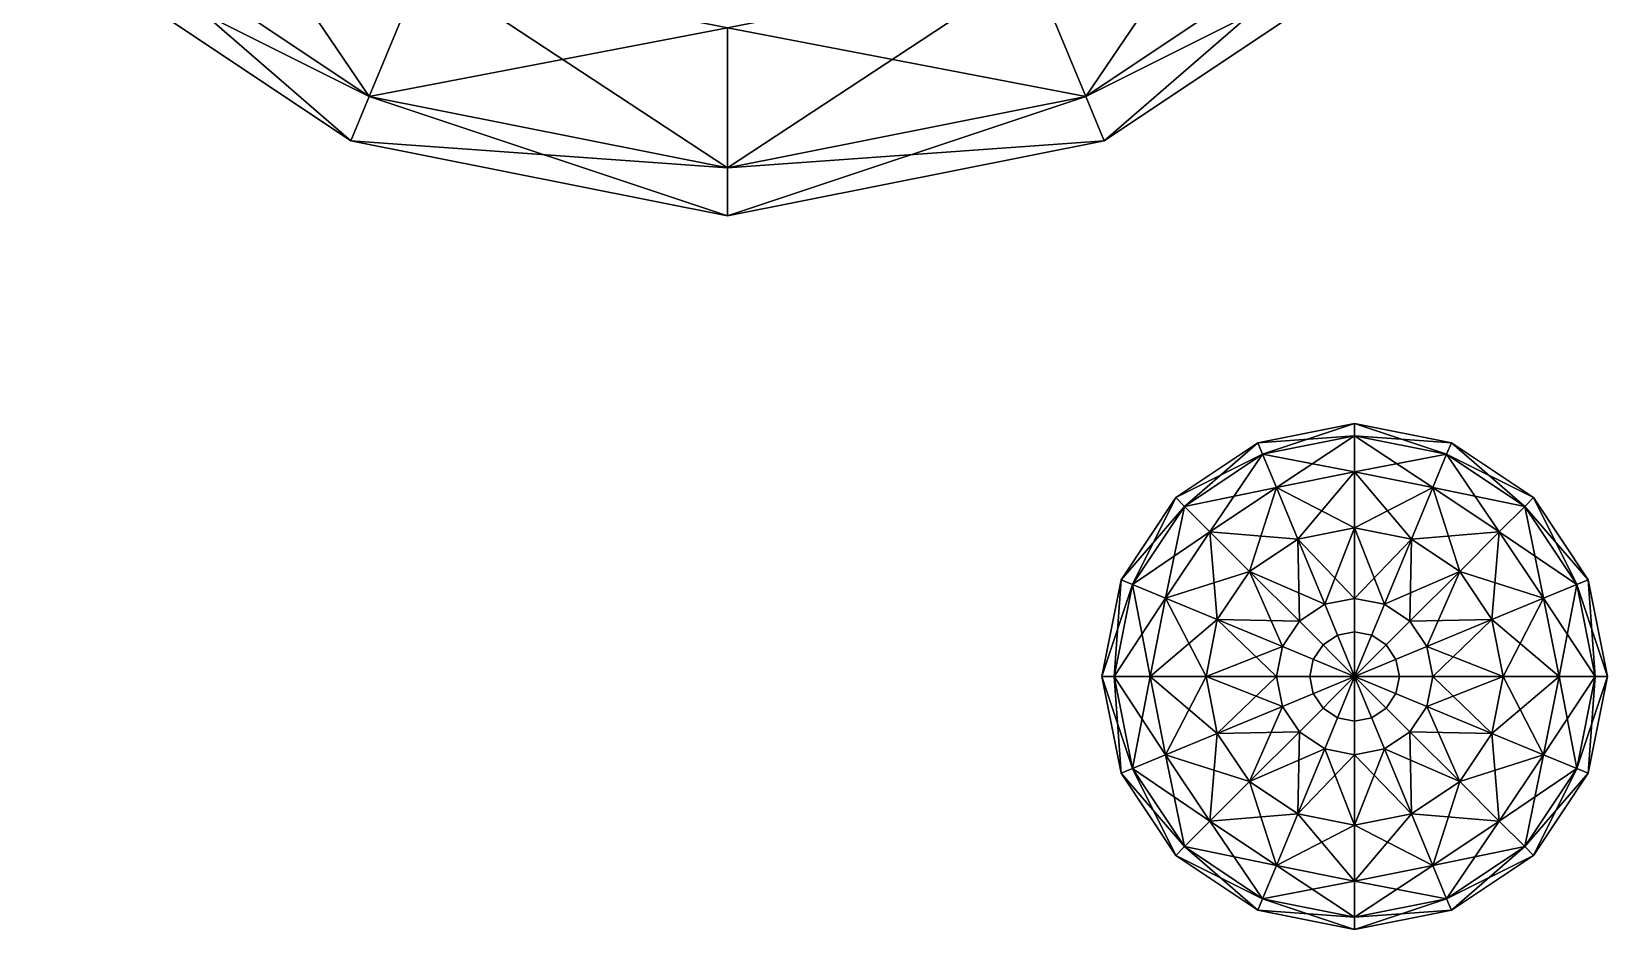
# Model space of a CAD drawing. Header units: metres. Extents: x -32.6 to 43.8, y -33.1 to 27.7.
# Drawn here: x 23.91 to 30.25, y -19.19 to -15.58 of the extents above; entities that cross this region are included whole.
import ezdxf

# ---------------------------------------------------------------- set-up
doc = ezdxf.new("R2010")
doc.units = ezdxf.units.M
doc.layers.add('KMENY', color=2, linetype='CONTINUOUS')
doc.layers.add('STROMY_OKOLI', color=3, linetype='CONTINUOUS')

msp = doc.modelspace()

# ---------------------------------------------------------------- linework, layer by layer
at = {"layer": 'KMENY'}
for points in [[(29.2355, -17.9901), (29.1667, -18.0038), (29.1667, -18.0038, 11.7066)], [(29.2355, -17.9901), (29.1667, -18.0038, 11.7066), (29.2355, -17.9901, 11.7066)], [(29.3044, -18.0038), (29.2355, -17.9901), (29.2355, -17.9901, 11.7066)], [(29.3044, -18.0038), (29.2355, -17.9901, 11.7066), (29.3044, -18.0038, 11.7066)], [(29.1083, -18.0428), (29.0692, -18.1012), (29.0692, -18.1012, 11.7066)], [(29.1083, -18.0428), (29.0692, -18.1012, 11.7066), (29.1083, -18.0428, 11.7066)], [(29.1667, -18.0038), (29.1083, -18.0428), (29.1083, -18.0428, 11.7066)], [(29.1667, -18.0038), (29.1083, -18.0428, 11.7066), (29.1667, -18.0038, 11.7066)], [(29.3628, -18.0428), (29.3044, -18.0038), (29.3044, -18.0038, 11.7066)], [(29.3628, -18.0428), (29.3044, -18.0038, 11.7066), (29.3628, -18.0428, 11.7066)], [(29.4018, -18.1012), (29.3628, -18.0428), (29.3628, -18.0428, 11.7066)], [(29.4018, -18.1012), (29.3628, -18.0428, 11.7066), (29.4018, -18.1012, 11.7066)], [(29.0692, -18.1012), (29.0555, -18.1701), (29.0555, -18.1701, 11.7066)], [(29.0692, -18.1012), (29.0555, -18.1701, 11.7066), (29.0692, -18.1012, 11.7066)], [(29.4155, -18.1701), (29.4018, -18.1012), (29.4018, -18.1012, 11.7066)], [(29.4155, -18.1701), (29.4018, -18.1012, 11.7066), (29.4155, -18.1701, 11.7066)], [(29.0555, -18.1701), (29.0692, -18.239), (29.0692, -18.239, 11.7066)], [(29.0555, -18.1701), (29.0692, -18.239, 11.7066), (29.0555, -18.1701, 11.7066)], [(29.4018, -18.239), (29.4155, -18.1701), (29.4155, -18.1701, 11.7066)], [(29.4018, -18.239), (29.4155, -18.1701, 11.7066), (29.4018, -18.239, 11.7066)], [(29.0692, -18.239), (29.1083, -18.2974), (29.1083, -18.2974, 11.7066)], [(29.0692, -18.239), (29.1083, -18.2974, 11.7066), (29.0692, -18.239, 11.7066)], [(29.3628, -18.2974), (29.4018, -18.239), (29.4018, -18.239, 11.7066)], [(29.3628, -18.2974), (29.4018, -18.239, 11.7066), (29.3628, -18.2974, 11.7066)], [(29.1083, -18.2974), (29.1667, -18.3364), (29.1667, -18.3364, 11.7066)], [(29.1083, -18.2974), (29.1667, -18.3364, 11.7066), (29.1083, -18.2974, 11.7066)], [(29.3044, -18.3364), (29.3628, -18.2974), (29.3628, -18.2974, 11.7066)], [(29.3044, -18.3364), (29.3628, -18.2974, 11.7066), (29.3044, -18.3364, 11.7066)], [(29.1667, -18.3364), (29.2355, -18.3501), (29.2355, -18.3501, 11.7066)], [(29.1667, -18.3364), (29.2355, -18.3501, 11.7066), (29.1667, -18.3364, 11.7066)], [(29.2355, -18.3501), (29.3044, -18.3364), (29.3044, -18.3364, 11.7066)], [(29.2355, -18.3501), (29.3044, -18.3364, 11.7066), (29.2355, -18.3501, 11.7066)]]:
    msp.add_3dface(points, dxfattribs=at)
at = {"layer": 'STROMY_OKOLI'}
for points in [[(24.4481, -14.6237, 9.7909), (25.2721, -15.8376, 8.6871), (24.0504, -15.0214, 8.6871)], [(24.4481, -14.6237, 9.7909), (25.4873, -15.3181, 9.7909), (25.2721, -15.8376, 8.6871)], [(28.1541, -15.8376, 6.2401), (28.9781, -14.6237, 5.1363), (27.9389, -15.3181, 5.1363)], [(28.1541, -15.8376, 6.2401), (29.3758, -15.0214, 6.2401), (28.9781, -14.6237, 5.1363)], [(24.0504, -15.0214, 8.6871), (25.1979, -16.0167, 7.4636), (23.9134, -15.1584, 7.4636)], [(23.9134, -15.1584, 7.4636), (25.2721, -15.8376, 6.2401), (24.0504, -15.0214, 6.2401)], [(24.0504, -15.0214, 8.6871), (25.2721, -15.8376, 8.6871), (25.1979, -16.0167, 7.4636)], [(24.0504, -15.0214, 6.2401), (25.2721, -15.8376, 6.2401), (25.4873, -15.3181, 5.1363)], [(27.9389, -15.3181, 9.7909), (29.3758, -15.0214, 8.6871), (28.1541, -15.8376, 8.6871)], [(28.1541, -15.8376, 8.6871), (29.3758, -15.0214, 8.6871), (29.5128, -15.1584, 7.4636)], [(28.2283, -16.0167, 7.4636), (29.3758, -15.0214, 6.2401), (28.1541, -15.8376, 6.2401)], [(28.2283, -16.0167, 7.4636), (29.5128, -15.1584, 7.4636), (29.3758, -15.0214, 6.2401)], [(23.9134, -15.1584, 7.4636), (25.1979, -16.0167, 7.4636), (25.2721, -15.8376, 6.2401)], [(28.1541, -15.8376, 8.6871), (29.5128, -15.1584, 7.4636), (28.2283, -16.0167, 7.4636)], [(25.4873, -15.3181, 9.7909), (26.7131, -16.1243, 8.6871), (25.2721, -15.8376, 8.6871)], [(25.2721, -15.8376, 6.2401), (26.7131, -15.5619, 5.1363), (25.4873, -15.3181, 5.1363)], [(25.4873, -15.3181, 9.7909), (26.7131, -15.5619, 9.7909), (26.7131, -16.1243, 8.6871)], [(26.7131, -15.5619, 9.7909), (27.9389, -15.3181, 9.7909), (28.1541, -15.8376, 8.6871)], [(26.7131, -16.1243, 6.2401), (28.1541, -15.8376, 6.2401), (27.9389, -15.3181, 5.1363)], [(26.7131, -16.1243, 6.2401), (27.9389, -15.3181, 5.1363), (26.7131, -15.5619, 5.1363)], [(25.2721, -15.8376, 6.2401), (26.7131, -16.1243, 6.2401), (26.7131, -15.5619, 5.1363)], [(26.7131, -15.5619, 9.7909), (28.1541, -15.8376, 8.6871), (26.7131, -16.1243, 8.6871)], [(25.2721, -15.8376, 8.6871), (26.7131, -16.3181, 7.4636), (25.1979, -16.0167, 7.4636)], [(25.1979, -16.0167, 7.4636), (26.7131, -16.1243, 6.2401), (25.2721, -15.8376, 6.2401)], [(25.2721, -15.8376, 8.6871), (26.7131, -16.1243, 8.6871), (26.7131, -16.3181, 7.4636)], [(26.7131, -16.1243, 8.6871), (28.1541, -15.8376, 8.6871), (28.2283, -16.0167, 7.4636)], [(26.7131, -16.3181, 7.4636), (28.2283, -16.0167, 7.4636), (28.1541, -15.8376, 6.2401)], [(26.7131, -16.3181, 7.4636), (28.1541, -15.8376, 6.2401), (26.7131, -16.1243, 6.2401)], [(25.1979, -16.0167, 7.4636), (26.7131, -16.3181, 7.4636), (26.7131, -16.1243, 6.2401)], [(26.7131, -16.1243, 8.6871), (28.2283, -16.0167, 7.4636), (26.7131, -16.3181, 7.4636)], [(29.2355, -17.2028, 12.6312), (28.8463, -17.2304, 12.3169), (29.2355, -17.153, 12.3169)], [(29.2355, -17.153, 12.3169), (28.8463, -17.2304, 12.3169), (28.8654, -17.2764, 12.0026)], [(29.2355, -17.153, 12.3169), (28.8654, -17.2764, 12.0026), (29.2355, -17.2028, 12.0026)], [(29.6057, -17.2764, 12.6312), (29.2355, -17.2028, 12.6312), (29.2355, -17.153, 12.3169)], [(29.6057, -17.2764, 12.6312), (29.2355, -17.153, 12.3169), (29.6248, -17.2304, 12.3169)], [(29.6248, -17.2304, 12.3169), (29.2355, -17.153, 12.3169), (29.2355, -17.2028, 12.0026)], [(28.8654, -17.2764, 12.6312), (28.5163, -17.4509, 12.3169), (28.8463, -17.2304, 12.3169)], [(28.8463, -17.2304, 12.3169), (28.5163, -17.4509, 12.3169), (28.5515, -17.4861, 12.0026)], [(28.8463, -17.2304, 12.3169), (28.5515, -17.4861, 12.0026), (28.8654, -17.2764, 12.0026)], [(29.2355, -17.2028, 12.6312), (28.8654, -17.2764, 12.6312), (28.8463, -17.2304, 12.3169)], [(29.2355, -17.3472, 12.9147), (28.8654, -17.2764, 12.6312), (29.2355, -17.2028, 12.6312)], [(29.2355, -17.2028, 12.0026), (28.8654, -17.2764, 12.0026), (28.9206, -17.4099, 11.7191)], [(29.2355, -17.2028, 12.0026), (28.9206, -17.4099, 11.7191), (29.2355, -17.3472, 11.7191)], [(29.5504, -17.4099, 12.9147), (29.2355, -17.3472, 12.9147), (29.2355, -17.2028, 12.6312)], [(29.5504, -17.4099, 12.9147), (29.2355, -17.2028, 12.6312), (29.6057, -17.2764, 12.6312)], [(29.6248, -17.2304, 12.3169), (29.2355, -17.2028, 12.0026), (29.6057, -17.2764, 12.0026)], [(29.6057, -17.2764, 12.0026), (29.2355, -17.2028, 12.0026), (29.2355, -17.3472, 11.7191)], [(29.9195, -17.4861, 12.6312), (29.6057, -17.2764, 12.6312), (29.6248, -17.2304, 12.3169)], [(29.9547, -17.4509, 12.3169), (29.6248, -17.2304, 12.3169), (29.6057, -17.2764, 12.0026)], [(29.9195, -17.4861, 12.6312), (29.6248, -17.2304, 12.3169), (29.9547, -17.4509, 12.3169)], [(28.8654, -17.2764, 12.6312), (28.5515, -17.4861, 12.6312), (28.5163, -17.4509, 12.3169)], [(28.9206, -17.4099, 12.9147), (28.5515, -17.4861, 12.6312), (28.8654, -17.2764, 12.6312)], [(28.8654, -17.2764, 12.0026), (28.5515, -17.4861, 12.0026), (28.6537, -17.5882, 11.7191)], [(28.8654, -17.2764, 12.0026), (28.6537, -17.5882, 11.7191), (28.9206, -17.4099, 11.7191)], [(29.2355, -17.3472, 12.9147), (28.9206, -17.4099, 12.9147), (28.8654, -17.2764, 12.6312)], [(29.6057, -17.2764, 12.0026), (29.2355, -17.3472, 11.7191), (29.5504, -17.4099, 11.7191)], [(29.8174, -17.5882, 12.9147), (29.5504, -17.4099, 12.9147), (29.6057, -17.2764, 12.6312)], [(29.9195, -17.4861, 12.0026), (29.6057, -17.2764, 12.0026), (29.5504, -17.4099, 11.7191)], [(29.8174, -17.5882, 12.9147), (29.6057, -17.2764, 12.6312), (29.9195, -17.4861, 12.6312)], [(29.9547, -17.4509, 12.3169), (29.6057, -17.2764, 12.0026), (29.9195, -17.4861, 12.0026)], [(29.2355, -17.5722, 13.1397), (28.9206, -17.4099, 12.9147), (29.2355, -17.3472, 12.9147)], [(29.2355, -17.3472, 11.7191), (28.9206, -17.4099, 11.7191), (29.0068, -17.6177, 11.494)], [(29.2355, -17.3472, 11.7191), (29.0068, -17.6177, 11.494), (29.2355, -17.5722, 11.494)], [(29.4643, -17.6177, 13.1397), (29.2355, -17.5722, 13.1397), (29.2355, -17.3472, 12.9147)], [(29.4643, -17.6177, 13.1397), (29.2355, -17.3472, 12.9147), (29.5504, -17.4099, 12.9147)], [(29.5504, -17.4099, 11.7191), (29.2355, -17.3472, 11.7191), (29.2355, -17.5722, 11.494)], [(28.9206, -17.4099, 12.9147), (28.6537, -17.5882, 12.9147), (28.5515, -17.4861, 12.6312)], [(29.0068, -17.6177, 13.1397), (28.6537, -17.5882, 12.9147), (28.9206, -17.4099, 12.9147)], [(28.9206, -17.4099, 11.7191), (28.6537, -17.5882, 11.7191), (28.8128, -17.7473, 11.494)], [(28.9206, -17.4099, 11.7191), (28.8128, -17.7473, 11.494), (29.0068, -17.6177, 11.494)], [(29.2355, -17.5722, 13.1397), (29.0068, -17.6177, 13.1397), (28.9206, -17.4099, 12.9147)], [(29.5504, -17.4099, 11.7191), (29.2355, -17.5722, 11.494), (29.4643, -17.6177, 11.494)], [(29.6583, -17.7473, 13.1397), (29.4643, -17.6177, 13.1397), (29.5504, -17.4099, 12.9147)], [(29.8174, -17.5882, 11.7191), (29.5504, -17.4099, 11.7191), (29.4643, -17.6177, 11.494)], [(29.6583, -17.7473, 13.1397), (29.5504, -17.4099, 12.9147), (29.8174, -17.5882, 12.9147)], [(29.9195, -17.4861, 12.0026), (29.5504, -17.4099, 11.7191), (29.8174, -17.5882, 11.7191)], [(28.5515, -17.4861, 12.6312), (28.2959, -17.7808, 12.3169), (28.5163, -17.4509, 12.3169)], [(28.5163, -17.4509, 12.3169), (28.2959, -17.7808, 12.3169), (28.3418, -17.7999, 12.0026)], [(28.5515, -17.4861, 12.6312), (28.3418, -17.7999, 12.6312), (28.2959, -17.7808, 12.3169)], [(28.5163, -17.4509, 12.3169), (28.3418, -17.7999, 12.0026), (28.5515, -17.4861, 12.0026)], [(28.6537, -17.5882, 12.9147), (28.3418, -17.7999, 12.6312), (28.5515, -17.4861, 12.6312)], [(28.5515, -17.4861, 12.0026), (28.3418, -17.7999, 12.0026), (28.4753, -17.8552, 11.7191)], [(28.5515, -17.4861, 12.0026), (28.4753, -17.8552, 11.7191), (28.6537, -17.5882, 11.7191)], [(29.9958, -17.8552, 12.9147), (29.8174, -17.5882, 12.9147), (29.9195, -17.4861, 12.6312)], [(30.1292, -17.7999, 12.0026), (29.9195, -17.4861, 12.0026), (29.8174, -17.5882, 11.7191)], [(30.1292, -17.7999, 12.6312), (29.9195, -17.4861, 12.6312), (29.9547, -17.4509, 12.3169)], [(30.1752, -17.7808, 12.3169), (29.9547, -17.4509, 12.3169), (29.9195, -17.4861, 12.0026)], [(29.9958, -17.8552, 12.9147), (29.9195, -17.4861, 12.6312), (30.1292, -17.7999, 12.6312)], [(30.1752, -17.7808, 12.3169), (29.9195, -17.4861, 12.0026), (30.1292, -17.7999, 12.0026)], [(30.1292, -17.7999, 12.6312), (29.9547, -17.4509, 12.3169), (30.1752, -17.7808, 12.3169)], [(28.6537, -17.5882, 12.9147), (28.4753, -17.8552, 12.9147), (28.3418, -17.7999, 12.6312)], [(28.8128, -17.7473, 13.1397), (28.4753, -17.8552, 12.9147), (28.6537, -17.5882, 12.9147)], [(28.6537, -17.5882, 11.7191), (28.4753, -17.8552, 11.7191), (28.6832, -17.9413, 11.494)], [(29.0068, -17.6177, 13.1397), (28.8128, -17.7473, 13.1397), (28.6537, -17.5882, 12.9147)], [(28.6537, -17.5882, 11.7191), (28.6832, -17.9413, 11.494), (28.8128, -17.7473, 11.494)], [(29.1153, -17.8797, 13.2842), (28.8128, -17.7473, 13.1397), (29.0068, -17.6177, 13.1397)], [(29.0068, -17.6177, 11.494), (28.8128, -17.7473, 11.494), (29.0133, -17.9478, 11.3496)], [(29.2355, -17.8558, 13.2842), (29.0068, -17.6177, 13.1397), (29.2355, -17.5722, 13.1397)], [(29.2355, -17.5722, 11.494), (29.0068, -17.6177, 11.494), (29.1153, -17.8797, 11.3496)], [(29.2355, -17.8558, 13.2842), (29.1153, -17.8797, 13.2842), (29.0068, -17.6177, 13.1397)], [(29.0068, -17.6177, 11.494), (29.0133, -17.9478, 11.3496), (29.1153, -17.8797, 11.3496)], [(29.2355, -17.5722, 11.494), (29.1153, -17.8797, 11.3496), (29.2355, -17.8558, 11.3496)], [(29.3558, -17.8797, 13.2842), (29.2355, -17.8558, 13.2842), (29.2355, -17.5722, 13.1397)], [(29.3558, -17.8797, 13.2842), (29.2355, -17.5722, 13.1397), (29.4643, -17.6177, 13.1397)], [(29.4643, -17.6177, 11.494), (29.2355, -17.5722, 11.494), (29.2355, -17.8558, 11.3496)], [(29.4643, -17.6177, 11.494), (29.2355, -17.8558, 11.3496), (29.3558, -17.8797, 11.3496)], [(29.4578, -17.9478, 13.2842), (29.3558, -17.8797, 13.2842), (29.4643, -17.6177, 13.1397)], [(29.6583, -17.7473, 11.494), (29.4643, -17.6177, 11.494), (29.3558, -17.8797, 11.3496)], [(29.4578, -17.9478, 13.2842), (29.4643, -17.6177, 13.1397), (29.6583, -17.7473, 13.1397)], [(29.8174, -17.5882, 11.7191), (29.4643, -17.6177, 11.494), (29.6583, -17.7473, 11.494)], [(29.7879, -17.9413, 13.1397), (29.6583, -17.7473, 13.1397), (29.8174, -17.5882, 12.9147)], [(29.9958, -17.8552, 11.7191), (29.8174, -17.5882, 11.7191), (29.6583, -17.7473, 11.494)], [(29.7879, -17.9413, 13.1397), (29.8174, -17.5882, 12.9147), (29.9958, -17.8552, 12.9147)], [(30.1292, -17.7999, 12.0026), (29.8174, -17.5882, 11.7191), (29.9958, -17.8552, 11.7191)], [(28.8128, -17.7473, 13.1397), (28.6832, -17.9413, 13.1397), (28.4753, -17.8552, 12.9147)], [(29.0133, -17.9478, 13.2842), (28.6832, -17.9413, 13.1397), (28.8128, -17.7473, 13.1397)], [(28.8128, -17.7473, 11.494), (28.6832, -17.9413, 11.494), (28.9452, -18.0498, 11.3496)], [(29.1153, -17.8797, 13.2842), (29.0133, -17.9478, 13.2842), (28.8128, -17.7473, 13.1397)], [(28.8128, -17.7473, 11.494), (28.9452, -18.0498, 11.3496), (29.0133, -17.9478, 11.3496)], [(29.6583, -17.7473, 11.494), (29.3558, -17.8797, 11.3496), (29.4578, -17.9478, 11.3496)], [(29.5259, -18.0498, 13.2842), (29.4578, -17.9478, 13.2842), (29.6583, -17.7473, 13.1397)], [(29.7879, -17.9413, 11.494), (29.6583, -17.7473, 11.494), (29.4578, -17.9478, 11.3496)], [(29.5259, -18.0498, 13.2842), (29.6583, -17.7473, 13.1397), (29.7879, -17.9413, 13.1397)], [(29.9958, -17.8552, 11.7191), (29.6583, -17.7473, 11.494), (29.7879, -17.9413, 11.494)], [(28.3418, -17.7999, 12.6312), (28.2184, -18.1701, 12.3169), (28.2959, -17.7808, 12.3169)], [(28.2959, -17.7808, 12.3169), (28.2184, -18.1701, 12.3169), (28.2682, -18.1701, 12.0026)], [(28.3418, -17.7999, 12.6312), (28.2682, -18.1701, 12.6312), (28.2184, -18.1701, 12.3169)], [(28.2959, -17.7808, 12.3169), (28.2682, -18.1701, 12.0026), (28.3418, -17.7999, 12.0026)], [(28.4753, -17.8552, 12.9147), (28.2682, -18.1701, 12.6312), (28.3418, -17.7999, 12.6312)], [(28.3418, -17.7999, 12.0026), (28.2682, -18.1701, 12.0026), (28.4127, -18.1701, 11.7191)], [(28.3418, -17.7999, 12.0026), (28.4127, -18.1701, 11.7191), (28.4753, -17.8552, 11.7191)], [(30.0584, -18.1701, 12.9147), (29.9958, -17.8552, 12.9147), (30.1292, -17.7999, 12.6312)], [(30.2029, -18.1701, 12.0026), (30.1292, -17.7999, 12.0026), (29.9958, -17.8552, 11.7191)], [(30.0584, -18.1701, 12.9147), (30.1292, -17.7999, 12.6312), (30.2029, -18.1701, 12.6312)], [(30.2029, -18.1701, 12.6312), (30.1292, -17.7999, 12.6312), (30.1752, -17.7808, 12.3169)], [(30.2526, -18.1701, 12.3169), (30.1752, -17.7808, 12.3169), (30.1292, -17.7999, 12.0026)], [(30.2526, -18.1701, 12.3169), (30.1292, -17.7999, 12.0026), (30.2029, -18.1701, 12.0026)], [(30.2029, -18.1701, 12.6312), (30.1752, -17.7808, 12.3169), (30.2526, -18.1701, 12.3169)], [(28.4753, -17.8552, 12.9147), (28.4127, -18.1701, 12.9147), (28.2682, -18.1701, 12.6312)], [(28.6832, -17.9413, 13.1397), (28.4127, -18.1701, 12.9147), (28.4753, -17.8552, 12.9147)], [(28.4753, -17.8552, 11.7191), (28.4127, -18.1701, 11.7191), (28.6377, -18.1701, 11.494)], [(28.4753, -17.8552, 11.7191), (28.6377, -18.1701, 11.494), (28.6832, -17.9413, 11.494)], [(29.2355, -18.1701, 13.334), (29.1153, -17.8797, 13.2842), (29.2355, -17.8558, 13.2842)], [(29.2355, -17.8558, 11.3496), (29.1153, -17.8797, 11.3496), (29.2355, -18.1701, 11.2998)], [(29.2355, -18.1701, 13.334), (29.2355, -17.8558, 13.2842), (29.3558, -17.8797, 13.2842)], [(29.3558, -17.8797, 11.3496), (29.2355, -17.8558, 11.3496), (29.2355, -18.1701, 11.2998)], [(29.8334, -18.1701, 13.1397), (29.7879, -17.9413, 13.1397), (29.9958, -17.8552, 12.9147)], [(30.0584, -18.1701, 11.7191), (29.9958, -17.8552, 11.7191), (29.7879, -17.9413, 11.494)], [(29.8334, -18.1701, 13.1397), (29.9958, -17.8552, 12.9147), (30.0584, -18.1701, 12.9147)], [(30.2029, -18.1701, 12.0026), (29.9958, -17.8552, 11.7191), (30.0584, -18.1701, 11.7191)], [(29.2355, -18.1701, 13.334), (29.0133, -17.9478, 13.2842), (29.1153, -17.8797, 13.2842)], [(29.1153, -17.8797, 11.3496), (29.0133, -17.9478, 11.3496), (29.2355, -18.1701, 11.2998)], [(29.2355, -18.1701, 13.334), (29.3558, -17.8797, 13.2842), (29.4578, -17.9478, 13.2842)], [(29.4578, -17.9478, 11.3496), (29.3558, -17.8797, 11.3496), (29.2355, -18.1701, 11.2998)], [(28.6832, -17.9413, 13.1397), (28.6377, -18.1701, 13.1397), (28.4127, -18.1701, 12.9147)], [(28.9452, -18.0498, 13.2842), (28.6377, -18.1701, 13.1397), (28.6832, -17.9413, 13.1397)], [(28.6832, -17.9413, 11.494), (28.6377, -18.1701, 11.494), (28.9212, -18.1701, 11.3496)], [(29.0133, -17.9478, 13.2842), (28.9452, -18.0498, 13.2842), (28.6832, -17.9413, 13.1397)], [(28.6832, -17.9413, 11.494), (28.9212, -18.1701, 11.3496), (28.9452, -18.0498, 11.3496)], [(29.2355, -18.1701, 13.334), (28.9452, -18.0498, 13.2842), (29.0133, -17.9478, 13.2842)], [(29.0133, -17.9478, 11.3496), (28.9452, -18.0498, 11.3496), (29.2355, -18.1701, 11.2998)], [(29.2355, -18.1701, 13.334), (29.4578, -17.9478, 13.2842), (29.5259, -18.0498, 13.2842)], [(29.5259, -18.0498, 11.3496), (29.4578, -17.9478, 11.3496), (29.2355, -18.1701, 11.2998)], [(29.7879, -17.9413, 11.494), (29.4578, -17.9478, 11.3496), (29.5259, -18.0498, 11.3496)], [(29.5498, -18.1701, 13.2842), (29.5259, -18.0498, 13.2842), (29.7879, -17.9413, 13.1397)], [(29.8334, -18.1701, 11.494), (29.7879, -17.9413, 11.494), (29.5259, -18.0498, 11.3496)], [(29.5498, -18.1701, 13.2842), (29.7879, -17.9413, 13.1397), (29.8334, -18.1701, 13.1397)], [(30.0584, -18.1701, 11.7191), (29.7879, -17.9413, 11.494), (29.8334, -18.1701, 11.494)], [(28.9452, -18.0498, 13.2842), (28.9212, -18.1701, 13.2842), (28.6377, -18.1701, 13.1397)], [(29.2355, -18.1701, 13.334), (28.9212, -18.1701, 13.2842), (28.9452, -18.0498, 13.2842)], [(28.9452, -18.0498, 11.3496), (28.9212, -18.1701, 11.3496), (29.2355, -18.1701, 11.2998)], [(29.2355, -18.1701, 13.334), (29.5259, -18.0498, 13.2842), (29.5498, -18.1701, 13.2842)], [(29.5498, -18.1701, 11.3496), (29.5259, -18.0498, 11.3496), (29.2355, -18.1701, 11.2998)], [(29.8334, -18.1701, 11.494), (29.5259, -18.0498, 11.3496), (29.5498, -18.1701, 11.3496)], [(28.2682, -18.1701, 12.6312), (28.2959, -18.5593, 12.3169), (28.2184, -18.1701, 12.3169)], [(28.2184, -18.1701, 12.3169), (28.2959, -18.5593, 12.3169), (28.3418, -18.5403, 12.0026)], [(28.2184, -18.1701, 12.3169), (28.3418, -18.5403, 12.0026), (28.2682, -18.1701, 12.0026)], [(28.4127, -18.1701, 12.9147), (28.3418, -18.5403, 12.6312), (28.2682, -18.1701, 12.6312)], [(28.2682, -18.1701, 12.6312), (28.3418, -18.5403, 12.6312), (28.2959, -18.5593, 12.3169)], [(28.2682, -18.1701, 12.0026), (28.3418, -18.5403, 12.0026), (28.4753, -18.485, 11.7191)], [(28.2682, -18.1701, 12.0026), (28.4753, -18.485, 11.7191), (28.4127, -18.1701, 11.7191)], [(28.4127, -18.1701, 12.9147), (28.4753, -18.485, 12.9147), (28.3418, -18.5403, 12.6312)], [(28.6377, -18.1701, 13.1397), (28.4753, -18.485, 12.9147), (28.4127, -18.1701, 12.9147)], [(28.4127, -18.1701, 11.7191), (28.4753, -18.485, 11.7191), (28.6832, -18.3989, 11.494)], [(28.4127, -18.1701, 11.7191), (28.6832, -18.3989, 11.494), (28.6377, -18.1701, 11.494)], [(28.6377, -18.1701, 13.1397), (28.6832, -18.3989, 13.1397), (28.4753, -18.485, 12.9147)], [(28.9212, -18.1701, 13.2842), (28.6832, -18.3989, 13.1397), (28.6377, -18.1701, 13.1397)], [(28.6377, -18.1701, 11.494), (28.6832, -18.3989, 11.494), (28.9452, -18.2904, 11.3496)], [(28.6377, -18.1701, 11.494), (28.9452, -18.2904, 11.3496), (28.9212, -18.1701, 11.3496)], [(28.9212, -18.1701, 13.2842), (28.9452, -18.2904, 13.2842), (28.6832, -18.3989, 13.1397)], [(29.2355, -18.1701, 13.334), (28.9452, -18.2904, 13.2842), (28.9212, -18.1701, 13.2842)], [(28.9212, -18.1701, 11.3496), (28.9452, -18.2904, 11.3496), (29.2355, -18.1701, 11.2998)], [(29.2355, -18.1701, 13.334), (29.0133, -18.3923, 13.2842), (28.9452, -18.2904, 13.2842)], [(28.9452, -18.2904, 11.3496), (29.0133, -18.3923, 11.3496), (29.2355, -18.1701, 11.2998)], [(29.2355, -18.1701, 13.334), (29.1153, -18.4605, 13.2842), (29.0133, -18.3923, 13.2842)], [(29.0133, -18.3923, 11.3496), (29.1153, -18.4605, 11.3496), (29.2355, -18.1701, 11.2998)], [(29.2355, -18.1701, 13.334), (29.2355, -18.4844, 13.2842), (29.1153, -18.4605, 13.2842)], [(29.1153, -18.4605, 11.3496), (29.2355, -18.4844, 11.3496), (29.2355, -18.1701, 11.2998)], [(29.2355, -18.1701, 13.334), (29.3558, -18.4605, 13.2842), (29.2355, -18.4844, 13.2842)], [(29.2355, -18.1701, 13.334), (29.4578, -18.3923, 13.2842), (29.3558, -18.4605, 13.2842)], [(29.2355, -18.1701, 13.334), (29.5259, -18.2904, 13.2842), (29.4578, -18.3923, 13.2842)], [(29.2355, -18.1701, 13.334), (29.5498, -18.1701, 13.2842), (29.5259, -18.2904, 13.2842)], [(29.2355, -18.4844, 11.3496), (29.3558, -18.4605, 11.3496), (29.2355, -18.1701, 11.2998)], [(29.3558, -18.4605, 11.3496), (29.4578, -18.3923, 11.3496), (29.2355, -18.1701, 11.2998)], [(29.4578, -18.3923, 11.3496), (29.5259, -18.2904, 11.3496), (29.2355, -18.1701, 11.2998)], [(29.5259, -18.2904, 11.3496), (29.5498, -18.1701, 11.3496), (29.2355, -18.1701, 11.2998)], [(29.5259, -18.2904, 13.2842), (29.5498, -18.1701, 13.2842), (29.8334, -18.1701, 13.1397)], [(29.5259, -18.2904, 13.2842), (29.8334, -18.1701, 13.1397), (29.7879, -18.3989, 13.1397)], [(29.7879, -18.3989, 11.494), (29.5498, -18.1701, 11.3496), (29.5259, -18.2904, 11.3496)], [(29.7879, -18.3989, 11.494), (29.8334, -18.1701, 11.494), (29.5498, -18.1701, 11.3496)], [(29.7879, -18.3989, 13.1397), (29.8334, -18.1701, 13.1397), (30.0584, -18.1701, 12.9147)], [(29.7879, -18.3989, 13.1397), (30.0584, -18.1701, 12.9147), (29.9958, -18.485, 12.9147)], [(29.9958, -18.485, 11.7191), (29.8334, -18.1701, 11.494), (29.7879, -18.3989, 11.494)], [(29.9958, -18.485, 11.7191), (30.0584, -18.1701, 11.7191), (29.8334, -18.1701, 11.494)], [(29.9958, -18.485, 12.9147), (30.0584, -18.1701, 12.9147), (30.2029, -18.1701, 12.6312)], [(29.9958, -18.485, 12.9147), (30.2029, -18.1701, 12.6312), (30.1292, -18.5403, 12.6312)], [(30.1292, -18.5403, 12.0026), (30.0584, -18.1701, 11.7191), (29.9958, -18.485, 11.7191)], [(30.1292, -18.5403, 12.0026), (30.2029, -18.1701, 12.0026), (30.0584, -18.1701, 11.7191)], [(30.1292, -18.5403, 12.6312), (30.2029, -18.1701, 12.6312), (30.2526, -18.1701, 12.3169)], [(30.1292, -18.5403, 12.6312), (30.2526, -18.1701, 12.3169), (30.1752, -18.5593, 12.3169)], [(30.1752, -18.5593, 12.3169), (30.2029, -18.1701, 12.0026), (30.1292, -18.5403, 12.0026)], [(30.1752, -18.5593, 12.3169), (30.2526, -18.1701, 12.3169), (30.2029, -18.1701, 12.0026)], [(28.9452, -18.2904, 13.2842), (28.8128, -18.5928, 13.1397), (28.6832, -18.3989, 13.1397)], [(28.6832, -18.3989, 11.494), (29.0133, -18.3923, 11.3496), (28.9452, -18.2904, 11.3496)], [(28.9452, -18.2904, 13.2842), (29.0133, -18.3923, 13.2842), (28.8128, -18.5928, 13.1397)], [(29.4578, -18.3923, 13.2842), (29.5259, -18.2904, 13.2842), (29.7879, -18.3989, 13.1397)], [(29.6583, -18.5928, 11.494), (29.5259, -18.2904, 11.3496), (29.4578, -18.3923, 11.3496)], [(29.6583, -18.5928, 11.494), (29.7879, -18.3989, 11.494), (29.5259, -18.2904, 11.3496)], [(28.6832, -18.3989, 13.1397), (28.6537, -18.7519, 12.9147), (28.4753, -18.485, 12.9147)], [(28.4753, -18.485, 11.7191), (28.8128, -18.5928, 11.494), (28.6832, -18.3989, 11.494)], [(28.6832, -18.3989, 13.1397), (28.8128, -18.5928, 13.1397), (28.6537, -18.7519, 12.9147)], [(28.6832, -18.3989, 11.494), (28.8128, -18.5928, 11.494), (29.0133, -18.3923, 11.3496)], [(29.0133, -18.3923, 13.2842), (29.0068, -18.7224, 13.1397), (28.8128, -18.5928, 13.1397)], [(28.8128, -18.5928, 11.494), (29.1153, -18.4605, 11.3496), (29.0133, -18.3923, 11.3496)], [(29.0133, -18.3923, 13.2842), (29.1153, -18.4605, 13.2842), (29.0068, -18.7224, 13.1397)], [(29.3558, -18.4605, 13.2842), (29.4578, -18.3923, 13.2842), (29.6583, -18.5928, 13.1397)], [(29.4643, -18.7224, 11.494), (29.4578, -18.3923, 11.3496), (29.3558, -18.4605, 11.3496)], [(29.4578, -18.3923, 13.2842), (29.7879, -18.3989, 13.1397), (29.6583, -18.5928, 13.1397)], [(29.4643, -18.7224, 11.494), (29.6583, -18.5928, 11.494), (29.4578, -18.3923, 11.3496)], [(29.6583, -18.5928, 13.1397), (29.7879, -18.3989, 13.1397), (29.9958, -18.485, 12.9147)], [(29.8174, -18.7519, 11.7191), (29.7879, -18.3989, 11.494), (29.6583, -18.5928, 11.494)], [(29.8174, -18.7519, 11.7191), (29.9958, -18.485, 11.7191), (29.7879, -18.3989, 11.494)], [(28.4753, -18.485, 12.9147), (28.5515, -18.8541, 12.6312), (28.3418, -18.5403, 12.6312)], [(28.3418, -18.5403, 12.0026), (28.6537, -18.7519, 11.7191), (28.4753, -18.485, 11.7191)], [(28.4753, -18.485, 12.9147), (28.6537, -18.7519, 12.9147), (28.5515, -18.8541, 12.6312)], [(28.4753, -18.485, 11.7191), (28.6537, -18.7519, 11.7191), (28.8128, -18.5928, 11.494)], [(28.8128, -18.5928, 11.494), (29.0068, -18.7224, 11.494), (29.1153, -18.4605, 11.3496)], [(29.1153, -18.4605, 13.2842), (29.2355, -18.7679, 13.1397), (29.0068, -18.7224, 13.1397)], [(29.0068, -18.7224, 11.494), (29.2355, -18.4844, 11.3496), (29.1153, -18.4605, 11.3496)], [(29.0068, -18.7224, 11.494), (29.2355, -18.7679, 11.494), (29.2355, -18.4844, 11.3496)], [(29.1153, -18.4605, 13.2842), (29.2355, -18.4844, 13.2842), (29.2355, -18.7679, 13.1397)], [(29.2355, -18.4844, 13.2842), (29.3558, -18.4605, 13.2842), (29.4643, -18.7224, 13.1397)], [(29.2355, -18.7679, 11.494), (29.4643, -18.7224, 11.494), (29.3558, -18.4605, 11.3496)], [(29.2355, -18.7679, 11.494), (29.3558, -18.4605, 11.3496), (29.2355, -18.4844, 11.3496)], [(29.2355, -18.4844, 13.2842), (29.4643, -18.7224, 13.1397), (29.2355, -18.7679, 13.1397)], [(29.3558, -18.4605, 13.2842), (29.6583, -18.5928, 13.1397), (29.4643, -18.7224, 13.1397)], [(29.6583, -18.5928, 13.1397), (29.9958, -18.485, 12.9147), (29.8174, -18.7519, 12.9147)], [(29.8174, -18.7519, 12.9147), (29.9958, -18.485, 12.9147), (30.1292, -18.5403, 12.6312)], [(29.9195, -18.8541, 12.0026), (29.9958, -18.485, 11.7191), (29.8174, -18.7519, 11.7191)], [(29.9195, -18.8541, 12.0026), (30.1292, -18.5403, 12.0026), (29.9958, -18.485, 11.7191)], [(28.3418, -18.5403, 12.6312), (28.5163, -18.8893, 12.3169), (28.2959, -18.5593, 12.3169)], [(28.2959, -18.5593, 12.3169), (28.5515, -18.8541, 12.0026), (28.3418, -18.5403, 12.0026)], [(28.2959, -18.5593, 12.3169), (28.5163, -18.8893, 12.3169), (28.5515, -18.8541, 12.0026)], [(28.3418, -18.5403, 12.6312), (28.5515, -18.8541, 12.6312), (28.5163, -18.8893, 12.3169)], [(28.3418, -18.5403, 12.0026), (28.5515, -18.8541, 12.0026), (28.6537, -18.7519, 11.7191)], [(29.8174, -18.7519, 12.9147), (30.1292, -18.5403, 12.6312), (29.9195, -18.8541, 12.6312)], [(29.9195, -18.8541, 12.6312), (30.1292, -18.5403, 12.6312), (30.1752, -18.5593, 12.3169)], [(29.9547, -18.8893, 12.3169), (30.1292, -18.5403, 12.0026), (29.9195, -18.8541, 12.0026)], [(29.9195, -18.8541, 12.6312), (30.1752, -18.5593, 12.3169), (29.9547, -18.8893, 12.3169)], [(29.9547, -18.8893, 12.3169), (30.1752, -18.5593, 12.3169), (30.1292, -18.5403, 12.0026)], [(28.8128, -18.5928, 13.1397), (28.9206, -18.9303, 12.9147), (28.6537, -18.7519, 12.9147)], [(28.6537, -18.7519, 11.7191), (29.0068, -18.7224, 11.494), (28.8128, -18.5928, 11.494)], [(28.8128, -18.5928, 13.1397), (29.0068, -18.7224, 13.1397), (28.9206, -18.9303, 12.9147)], [(29.4643, -18.7224, 13.1397), (29.6583, -18.5928, 13.1397), (29.8174, -18.7519, 12.9147)], [(29.5504, -18.9303, 11.7191), (29.6583, -18.5928, 11.494), (29.4643, -18.7224, 11.494)], [(29.5504, -18.9303, 11.7191), (29.8174, -18.7519, 11.7191), (29.6583, -18.5928, 11.494)], [(28.6537, -18.7519, 12.9147), (28.8654, -19.0638, 12.6312), (28.5515, -18.8541, 12.6312)], [(28.5515, -18.8541, 12.0026), (28.9206, -18.9303, 11.7191), (28.6537, -18.7519, 11.7191)], [(28.6537, -18.7519, 11.7191), (28.9206, -18.9303, 11.7191), (29.0068, -18.7224, 11.494)], [(28.6537, -18.7519, 12.9147), (28.9206, -18.9303, 12.9147), (28.8654, -19.0638, 12.6312)], [(29.0068, -18.7224, 13.1397), (29.2355, -18.9929, 12.9147), (28.9206, -18.9303, 12.9147)], [(28.9206, -18.9303, 11.7191), (29.2355, -18.7679, 11.494), (29.0068, -18.7224, 11.494)], [(29.0068, -18.7224, 13.1397), (29.2355, -18.7679, 13.1397), (29.2355, -18.9929, 12.9147)], [(29.2355, -18.7679, 13.1397), (29.4643, -18.7224, 13.1397), (29.5504, -18.9303, 12.9147)], [(29.2355, -18.9929, 11.7191), (29.5504, -18.9303, 11.7191), (29.4643, -18.7224, 11.494)], [(29.2355, -18.9929, 11.7191), (29.4643, -18.7224, 11.494), (29.2355, -18.7679, 11.494)], [(29.4643, -18.7224, 13.1397), (29.8174, -18.7519, 12.9147), (29.5504, -18.9303, 12.9147)], [(29.5504, -18.9303, 12.9147), (29.8174, -18.7519, 12.9147), (29.9195, -18.8541, 12.6312)], [(29.6057, -19.0638, 12.0026), (29.8174, -18.7519, 11.7191), (29.5504, -18.9303, 11.7191)], [(29.6057, -19.0638, 12.0026), (29.9195, -18.8541, 12.0026), (29.8174, -18.7519, 11.7191)], [(28.9206, -18.9303, 11.7191), (29.2355, -18.9929, 11.7191), (29.2355, -18.7679, 11.494)], [(29.2355, -18.7679, 13.1397), (29.5504, -18.9303, 12.9147), (29.2355, -18.9929, 12.9147)], [(28.5515, -18.8541, 12.6312), (28.8463, -19.1098, 12.3169), (28.5163, -18.8893, 12.3169)], [(28.5163, -18.8893, 12.3169), (28.8654, -19.0638, 12.0026), (28.5515, -18.8541, 12.0026)], [(28.5163, -18.8893, 12.3169), (28.8463, -19.1098, 12.3169), (28.8654, -19.0638, 12.0026)], [(28.5515, -18.8541, 12.6312), (28.8654, -19.0638, 12.6312), (28.8463, -19.1098, 12.3169)], [(28.5515, -18.8541, 12.0026), (28.8654, -19.0638, 12.0026), (28.9206, -18.9303, 11.7191)], [(29.5504, -18.9303, 12.9147), (29.9195, -18.8541, 12.6312), (29.6057, -19.0638, 12.6312)], [(29.6057, -19.0638, 12.6312), (29.9195, -18.8541, 12.6312), (29.9547, -18.8893, 12.3169)], [(29.6248, -19.1098, 12.3169), (29.9195, -18.8541, 12.0026), (29.6057, -19.0638, 12.0026)], [(29.6057, -19.0638, 12.6312), (29.9547, -18.8893, 12.3169), (29.6248, -19.1098, 12.3169)], [(29.6248, -19.1098, 12.3169), (29.9547, -18.8893, 12.3169), (29.9195, -18.8541, 12.0026)], [(28.9206, -18.9303, 12.9147), (29.2355, -19.1374, 12.6312), (28.8654, -19.0638, 12.6312)], [(28.8654, -19.0638, 12.0026), (29.2355, -18.9929, 11.7191), (28.9206, -18.9303, 11.7191)], [(28.9206, -18.9303, 12.9147), (29.2355, -18.9929, 12.9147), (29.2355, -19.1374, 12.6312)], [(29.2355, -18.9929, 12.9147), (29.5504, -18.9303, 12.9147), (29.6057, -19.0638, 12.6312)], [(29.2355, -19.1374, 12.0026), (29.6057, -19.0638, 12.0026), (29.5504, -18.9303, 11.7191)], [(29.2355, -19.1374, 12.0026), (29.5504, -18.9303, 11.7191), (29.2355, -18.9929, 11.7191)], [(28.8654, -19.0638, 12.0026), (29.2355, -19.1374, 12.0026), (29.2355, -18.9929, 11.7191)], [(29.2355, -18.9929, 12.9147), (29.6057, -19.0638, 12.6312), (29.2355, -19.1374, 12.6312)], [(28.8654, -19.0638, 12.6312), (29.2355, -19.1872, 12.3169), (28.8463, -19.1098, 12.3169)], [(28.8463, -19.1098, 12.3169), (29.2355, -19.1374, 12.0026), (28.8654, -19.0638, 12.0026)], [(28.8654, -19.0638, 12.6312), (29.2355, -19.1374, 12.6312), (29.2355, -19.1872, 12.3169)], [(29.2355, -19.1374, 12.6312), (29.6057, -19.0638, 12.6312), (29.6248, -19.1098, 12.3169)], [(29.2355, -19.1872, 12.3169), (29.6248, -19.1098, 12.3169), (29.6057, -19.0638, 12.0026)], [(29.2355, -19.1872, 12.3169), (29.6057, -19.0638, 12.0026), (29.2355, -19.1374, 12.0026)], [(28.8463, -19.1098, 12.3169), (29.2355, -19.1872, 12.3169), (29.2355, -19.1374, 12.0026)], [(29.2355, -19.1374, 12.6312), (29.6248, -19.1098, 12.3169), (29.2355, -19.1872, 12.3169)]]:
    msp.add_3dface(points, dxfattribs=at)

doc.saveas('drawing.dxf')
